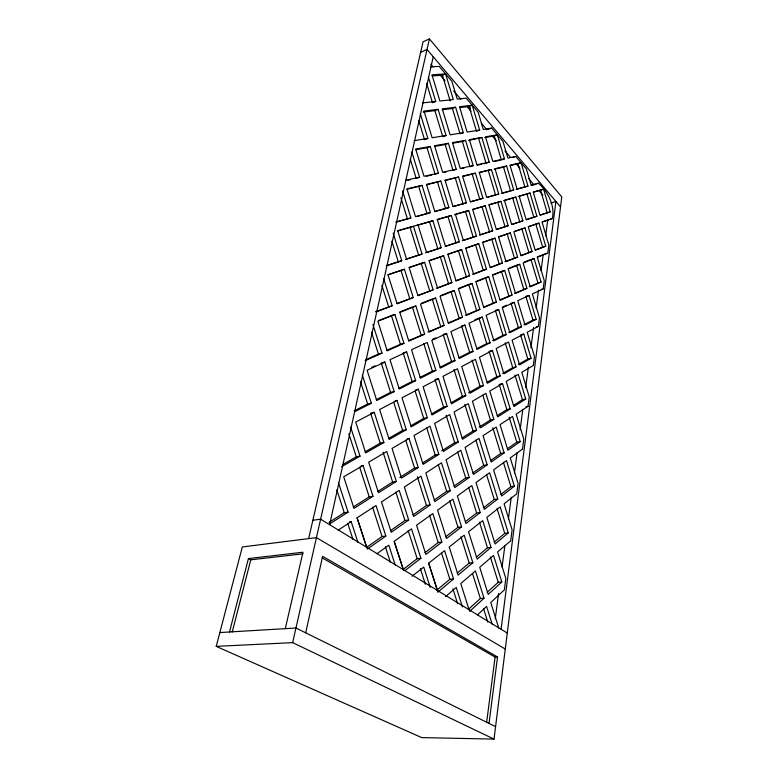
<?xml version="1.0" encoding="UTF-8"?>
<svg xmlns="http://www.w3.org/2000/svg" width="778" height="778" viewBox="0 0 778 778"><rect width="100%" height="100%" fill="white"/><g stroke="black" fill="none" stroke-linecap="round" stroke-linejoin="round"><path stroke-width="1.17" d="M505.272 649.037L316.432 537.637L242.318 546.953L216.226 646.372L421.744 737.602L494.02 739.1L561.774 196.883L429.427 38.9L423.076 41.798L308.642 538.619M489.031 723.414L497.541 657.002L322.617 556.338L305.686 632.815M501.1 629.266L555.92 201.453L550.921 203.048M486.668 722.208L495.09 657.079L322.102 557.826M527.98 406.408L529.254 396.945L521.805 372.273L533.309 365.514L534.476 356.509L527.202 332.264L538.357 326.42L539.465 317.794L532.366 293.967L543.19 288.969L544.26 280.693L537.306 257.275L547.819 253.054L548.85 245.119L542.052 222.08L552.273 218.579C555.229 205.946 548.12 191.903 538.493 183.2L531.17 185.183L526.385 168.952L515.726 156.407L507.898 158.099L502.938 141.363L491.667 128.098L483.294 129.459L478.139 112.188L466.207 98.145L457.231 99.127L451.882 81.282L439.23 66.393L430.594 66.889M495.255 618.802L498.581 593.517M502.063 567.026L504.922 545.349M508.404 518.858L511.263 497.181M514.423 473.102L517.117 452.631M520.132 429.748L522.826 409.277M525.675 387.6L528.369 367.128M530.907 347.863L533.601 327.392M536.139 308.127L538.512 290.058M541.05 270.793L543.112 255.145M545.65 235.87L547.702 220.223M329.629 524.683L433.22 56.745M216.226 646.372L292.645 642.638L429.427 38.9M285.283 628.643L302.982 552.234L248.425 558.565L229.491 631.979M232.262 631.95L250.769 559.82L302.934 553.829M477.507 614.844L486.581 606.402L492.153 624.131M469.679 611.352L484.023 598.243L475.446 570.935L460.771 583.529L469.183 610.117M501.829 581.983L488.224 594.411L479.715 567.269L493.544 555.404L501.829 581.983L498.251 582.275L487.154 592.35M468.687 609.135L480.376 598.506L484.023 598.243M445.493 596.638L456.239 587.419L462.424 606.937M438.899 591.29L453.555 578.958L444.588 550.639L428.659 563.184L437.849 591.98M472.859 562.718L458.116 575.117L449.217 546.992L464.213 535.186L472.859 562.718L469.231 563.058L457.211 573.123M491.054 547.401L477.157 559.1L468.58 531.744L482.71 520.618L491.054 547.401L487.485 547.78L476.331 557.116M508.238 532.94L495.109 543.997L486.834 517.38L500.176 506.867L508.238 532.94L504.728 533.338L494.195 542.169M437.003 590.045L449.869 579.27L453.555 578.958M412.029 576.274L423.728 567.065L430.205 587.332M404.9 570.634L420.917 558.283L411.513 528.884L394.174 541.352L403.442 570.128M441.885 542.11L425.877 554.461L416.551 525.267L432.84 513.558L441.885 542.11L438.209 542.519L424.983 552.672M461.607 526.891L446.543 538.512L437.576 510.154L452.893 499.145L461.607 526.891L457.999 527.328L445.716 536.762M480.201 512.556L465.993 523.506L457.357 495.936L471.789 485.56L480.201 512.556L476.642 513.013L465.244 521.766M497.755 499.009L484.344 509.357L476 482.535L489.634 472.732L497.755 499.009L494.254 499.486L483.683 507.606M514.346 486.211L501.664 495.994L493.602 469.873L506.497 460.615L514.346 486.211L510.913 486.697L500.906 494.38M403.014 569.545L417.183 558.672L420.917 558.283M377.029 553.673L388.806 545.213L395.253 565.168M522.534 449.081L510.261 457.902L518.09 483.488L516.757 493.806L504.076 503.804L512.109 529.857L510.689 540.875L497.58 551.942L505.836 578.501L504.368 589.86L490.762 602.512L498.805 628.177M367.352 549.083L385.859 536.081L375.978 505.505L357.063 517.847L366.827 547.838M408.683 520.025L391.256 532.278L381.473 501.927L399.202 490.373L408.683 520.025L404.959 520.511L390.4 530.703M430.117 504.951L413.75 516.466L404.346 487.009L420.986 476.165L430.117 504.951L426.451 505.467L412.933 514.929M450.268 490.782L434.873 501.606L425.829 473.005L441.476 462.803L450.268 490.782L446.669 491.307L434.124 500.089M469.26 477.429L454.751 487.631L446.037 459.837L460.78 450.219L469.26 477.429L465.721 477.964L454.07 486.124M487.184 464.816L473.491 474.454L465.079 447.418L479.005 438.335L487.184 464.816L483.702 465.38L472.907 472.936M504.134 452.903L491.181 462.015L483.06 435.69L496.218 427.112L504.134 452.903L500.701 453.467L490.49 460.615M520.181 441.622L507.917 450.248L500.06 424.613L512.527 416.483L520.181 441.622L516.806 442.196L507.344 448.828M366.457 547.469L382.076 536.538L385.859 536.081M338.245 530.11L351.189 521.668L357.977 542.451M329.882 523.759L348.087 512.167L338.391 482.438M373.002 496.296L353.99 508.404L343.701 476.797L363.044 465.448L373.002 496.296L369.239 496.86L353.193 507.042M396.342 481.436L378.526 492.775L368.655 462.151L386.773 451.522L396.342 481.436L392.637 482.02L377.748 491.463M418.243 467.49L401.516 478.139L392.044 448.429L409.043 438.452L418.243 467.49L414.596 468.093L399.795 477.478M438.831 454.371L423.106 464.388L413.984 435.554L429.971 426.169L438.831 454.371L435.242 454.994L422.435 463.124M458.232 442.021L443.411 451.464L434.63 423.436L449.694 414.596L458.232 442.021L454.702 442.653L441.816 450.822M476.535 430.36L462.55 439.269L454.08 412.019L468.288 403.675L476.535 430.36L473.063 431.002L462.035 437.995M493.836 419.342L480.619 427.764L472.431 401.244L485.871 393.367L493.836 419.342L490.422 419.994L479.199 427.112M510.222 408.917L497.696 416.891L489.79 391.062L502.51 383.593L510.222 408.917L506.857 409.568L497.191 415.695M525.743 399.026L513.879 406.583L506.225 381.414L518.284 374.344L525.743 399.026L522.437 399.678L513.509 405.348M329.055 522.349L344.265 512.702L348.087 512.167M341.523 466.751L360.039 456.151L350.654 427.093M383.894 442.507L365.689 452.922L355.731 422.026L374.247 412.33L383.894 442.507L380.209 443.197L364.999 451.872M406.272 429.709L389.185 439.482L379.625 409.52L396.994 400.427L406.272 429.709L402.634 430.409L388.533 438.452M427.307 417.669L411.241 426.859L402.041 397.782L418.37 389.233L427.307 417.669L423.728 418.379L410.638 425.838M447.117 406.34L431.985 414.995L423.125 386.744L438.51 378.691L447.117 406.34L443.596 407.05L431.459 413.974M465.808 395.642L451.522 403.811L442.983 376.348L457.493 368.753L465.808 395.642L462.346 396.362L451.094 402.78M483.469 385.538L469.97 393.26L461.724 366.535L475.436 359.358L483.469 385.538L480.065 386.258L468.609 392.793M500.186 375.969L487.407 383.282L479.442 357.267L492.416 350.47L500.186 375.969L496.831 376.698L486.97 382.319M516.028 366.905L503.92 373.839L496.208 348.486L508.511 342.048L516.028 366.905L512.731 367.634L502.607 373.411M531.073 358.298L519.568 364.882L512.109 340.161L523.788 334.054L531.073 358.298L527.824 359.028L518.381 364.405M342.894 464.476L356.295 456.832L360.039 456.151M354.116 410.91L367.663 404.035L371.339 403.237L362.276 374.899M376.173 399.717L390.585 392.404L394.193 391.597L384.838 362.071L382.134 362.723M398.754 388.251L412.126 381.463L415.685 380.666L406.68 351.987L404.015 352.648M420.013 377.456L432.403 371.164L435.913 370.367L427.229 342.495L411.533 349.75L420.46 378.234L435.913 370.367M440.056 367.284L451.541 361.449L454.994 360.652L446.621 333.548L443.178 334.414L451.541 361.449M458.991 357.676L469.63 352.278L473.024 351.471L464.933 325.097L461.539 325.963L469.63 352.278M476.681 348.7L486.736 343.584L490.082 342.787L482.253 317.093L480.036 317.667M492.62 340.599L502.958 335.357L506.245 334.559L498.669 309.518L495.392 310.373L502.958 335.357M508.724 332.43L518.352 327.538L521.591 326.75L514.248 302.331L512.099 302.885M523.827 324.757L532.979 320.118L536.168 319.33L529.05 295.494L525.87 296.33L532.979 320.118M354.71 411.708L371.339 403.237M394.193 391.597L376.737 400.485L367.099 370.26L384.838 362.071M415.685 380.666L399.27 389.019L390.002 359.689L406.68 351.987M454.994 360.652L440.416 368.072L431.809 340.385L446.621 333.548M473.024 351.471L459.244 358.483L450.939 331.554L464.933 325.097M490.082 342.787L477.04 349.429L469.017 323.21L482.253 317.093M506.245 334.559L493.884 340.852L486.124 315.314L498.669 309.518M521.591 326.75L509.862 332.721L502.335 307.825L514.248 302.331M536.168 319.33L525.024 325L517.73 300.716L529.05 295.494M371.816 367.284L374.957 365.835M432.568 339.305L435.748 337.837M474.833 319.836L477.896 318.426M502.325 307.174L506.673 305.171M420.655 52.32L427.034 49.452L560.53 206.89M365.738 359.737L378.419 354.068L382.017 353.173L372.895 324.377M386.763 350.343L400.417 344.246L403.967 343.351L394.884 314.438L378.546 320.536M408.469 340.647L424.623 334.102L415.87 306.017L413.546 306.658M427.861 331.992L444.092 325.389L435.651 298.071L433.365 298.703M448.264 322.88L462.492 317.152L454.342 290.573L452.086 291.205M465.273 315.275L479.9 309.362L472.013 283.474L469.805 284.096M483.624 307.086L496.393 301.981L488.759 276.754L485.491 277.678L493.116 302.846M500.079 299.734L512.041 294.969L504.65 270.384L492.562 274.848M514.394 293.345L526.91 288.317L519.743 264.326L516.563 265.23L523.73 289.173M529.235 286.712L541.05 281.986L534.097 258.559L532.016 259.162M365.145 360.72L382.017 353.173M403.967 343.351L387.201 350.849L377.855 321.275L394.884 314.438M424.623 334.102L408.839 341.163L399.834 312.445L415.87 306.017M444.092 325.389L429.213 332.05L420.538 304.14L435.651 298.071M462.492 317.152L448.429 323.444L440.056 296.301L454.342 290.573M479.9 309.362L466.596 315.314L458.505 288.901L472.013 283.474M496.393 301.981L483.78 307.621L475.961 281.899L488.759 276.754M512.041 294.969L500.079 300.327L492.503 275.256L504.65 270.384M526.91 288.317L515.542 293.403L508.199 268.955L519.743 264.326M541.05 281.986L530.236 286.829L523.117 262.964L534.097 258.559M432.179 75.972L442.429 75.242L445.599 73.891L453.311 99.555L439.881 101.014L431.965 74.834L445.599 73.891M433.589 102.356L435.738 101.471L428.425 77.285M434.902 110.651L438.121 109.348L446.037 135.498L442.799 136.743L434.902 110.651L423.115 112.1M442.381 109.737L452.436 108.502L455.616 107.228L463.27 132.707L461.15 133.515M399.532 312.134L412.389 306.979L421.122 334.997M421.394 303.362L432.228 299.024L440.659 326.274M441.048 295.494L450.968 291.517L459.108 318.037M458.271 288.589L468.696 284.408L476.564 310.237M475.864 281.539L484.422 278.106M508.151 268.604L515.513 265.648M524.362 262.108L530.975 259.453L537.919 282.832M537.365 256.896L546.798 253.346M470.573 108.2L469.085 106.46L476.496 131.249L479.637 130.052L472.217 105.215L469.085 106.46L459.827 107.597M420.305 113.685L427.851 138.445L424.574 139.719L418.749 120.629M376.017 311.978L392.151 305.725L383.651 278.67M413.235 297.556L397.13 303.799L388.047 274.838L404.414 269.237L413.235 297.556L396.838 303.537M433.113 289.844L417.922 295.737L409.179 267.603L424.603 262.312L433.113 289.844L417.718 295.455M451.882 282.57L437.537 288.132L429.106 260.776L443.674 255.787L451.882 282.57L436.341 288.249M469.64 275.684L456.073 280.946L447.924 254.328L461.704 249.612L469.64 275.684L455.85 280.693M486.464 269.159L473.608 274.148L465.721 248.231L478.781 243.757L486.464 269.159L472.45 274.264M502.423 262.974L490.218 267.71L482.593 242.454L494.983 238.204L502.423 262.974L490.305 267.35M517.584 257.1L505.992 261.593L498.601 236.969L510.368 232.933L517.584 257.1L504.893 261.7M532.006 251.508L520.978 255.787L513.811 231.756L524.994 227.925L532.006 251.508L521.134 255.417M545.728 246.188L535.225 250.253L528.272 226.806L538.93 223.15L545.728 246.188L535.283 249.942M375.677 311.725L392.151 305.725M415.744 149.707L427.015 147.732L430.292 146.478L438.413 173.144L436.225 173.932M434.756 146.371L445.162 144.543L448.4 143.317L456.248 169.283L454.089 170.061M489.595 128.885L491.667 128.098M462.375 141.528L465.555 140.322L473.16 165.617L469.97 166.764L462.375 141.528L452.806 143.201M468.492 140.448L481.854 137.473L489.216 162.145L487.125 162.894M494.244 135.926L497.337 134.779L504.484 158.838L501.382 159.947L494.244 135.926L484.743 137.599M411.825 151.963L419.575 177.219L416.23 178.434L410.259 158.965M407.05 189.297L422.084 185.407L430.429 212.608L415.491 216.663L406.923 188.879L422.084 185.407M426.49 184.824L440.844 181.109L448.906 207.58L434.708 211.655M512.663 157.496L515.726 156.407M445.142 180.535L458.602 177.044L466.392 202.815L453.088 206.647M462.852 176.47L475.436 173.183L482.982 198.302L470.534 201.891M479.355 172.677L491.424 169.516L498.737 194.014L496.636 194.714M503.522 167.124L506.624 166.035L513.723 189.939L510.611 190.98L503.522 167.124L494.195 169.264M510.261 165.578L521.085 162.719L527.98 186.059L516.164 189.462M387.823 274.78L404.414 269.237M409.034 267.515L424.603 262.312M429.067 260.659L443.674 255.787M447.758 254.26L461.704 249.612M465.701 248.124L478.781 243.757M482.73 242.289L494.983 238.204M498.62 236.852L510.368 232.933M515.143 231.192L524.994 227.925M528.379 226.661L538.93 223.15M542.412 221.856L552.273 218.579M396.099 222.177L410.881 217.918L402.547 190.931M416.716 216.556L429.31 212.978M536.47 183.871L538.493 183.2M397.665 230.949L413.468 226.281L422.046 254.027L406.544 259.123L397.723 230.765L432.918 220.728L441.194 247.715L426.558 252.539L418.058 224.968M416.959 225.445L432.918 220.728M437.168 219.678L451.308 215.487L459.312 241.754L445.463 246.315L437.255 219.493L451.308 215.487M454.352 214.767L468.726 210.517L476.467 236.113L463.348 240.421L455.412 214.32L468.726 210.517M472.829 209.496L485.239 205.81L492.737 230.755L480.298 234.849L472.616 209.408L485.239 205.81M489.022 204.877L500.925 201.337L508.19 225.669L496.374 229.559L488.934 204.76L500.925 201.337M503.58 200.724L515.843 197.087L522.894 220.826L511.652 224.531L504.436 200.335L515.843 197.087M387.24 265.415L401.759 260.708L393.172 233.147M405.309 259.473L422.046 254.027M425.42 252.85L441.194 247.715M445.317 246.305L459.312 241.754M462.249 240.733L476.467 236.113M479.316 235.112L492.737 230.755M496.413 229.491L508.19 225.669M511.885 224.395L522.894 220.826M526.298 219.649L536.888 216.216L530.042 193.032L519.179 196.134L526.181 219.746L536.888 216.216M540.379 215.02L550.221 211.83L543.569 189.171L533.222 192.127L540.02 215.185L550.221 211.83M386.326 265.784L401.759 260.708M518.265 196.533L530.042 193.032M533.63 192.137L543.569 189.171M396.119 221.944L410.881 217.918M448.906 207.58L434.785 211.422L426.509 184.396L440.844 181.109M466.392 202.815L453.02 206.452L445.026 180.156L458.602 177.044M482.982 198.302L470.301 201.755L462.56 176.129L475.436 173.183M498.737 194.014L486.697 197.291L479.199 172.317L491.424 169.516M513.723 189.939L502.267 193.051L494.993 168.7L506.624 166.035M527.98 186.059L517.069 189.025L510.018 165.257L521.085 162.719M487.894 197.165L495.586 195.074L488.273 170.625M501.421 193.479L509.464 191.291M531.267 185.349L535.468 184.201M541.099 289.523L543.19 288.969M536.227 326.935L538.357 326.42M521.62 334.569L523.788 334.054M490.189 350.985L492.416 350.47M434.999 379.469L438.51 378.691M415.705 389.817L418.37 389.233M405.435 180.282L419.575 177.219M438.413 173.144L424.01 176.256L415.676 149.026L430.292 146.478M456.248 169.283L442.614 172.23L434.562 145.729L448.4 143.317M473.16 165.617L460.236 168.418L452.436 142.607L465.555 140.322M489.216 162.145L476.943 164.8L469.397 139.651L481.854 137.473M504.484 158.838L492.814 161.367L485.491 136.84L497.337 134.779M407.964 180.233L410.327 179.718M426.237 176.266L431.79 175.06M443.898 172.424L446.173 171.938M461.724 168.554L464.077 168.048M477.118 165.208L481.601 164.246M483.838 163.759L486.075 163.273L478.713 138.659M494.361 161.464L500.215 160.2M395.185 400.806L396.994 400.427M500.273 384.069L502.51 383.593M371.485 412.904L374.247 412.33M525.84 406.787L528.038 406.369L516.164 414.11L523.798 439.23L522.466 449.13M407.225 438.792L409.043 438.452M361.167 465.769L363.044 465.448M486.464 129.625L488.565 129.274M414.217 140.653L427.851 138.445M446.037 135.498L432.13 137.755L424.01 111.05L438.121 109.348M463.27 132.707L450.092 134.837L442.244 108.842L455.616 107.228M479.637 130.052L467.121 132.075L459.526 106.751L472.217 105.215M312.863 520.268L320.614 519.189L507.275 633.039M349.283 521.931L351.189 521.668M422.678 102.891L435.738 101.471M219.853 632.553L295.961 628.011L495.576 726.652M495.09 657.079L497.541 657.002M292.645 642.638L494.02 739.1M248.425 558.565L250.769 559.82M430.798 64.175L433.161 66.937M440.27 75.233L444.997 80.766M453.681 90.909L460.78 99.205M467.092 106.576L471.03 111.186M481.29 123.167L486.814 129.625M492.338 136.072L496.276 140.682M504.961 150.825L510.475 157.273M515.999 163.73L519.947 168.33M528.622 178.473L534.146 184.931M538.882 190.454L542.83 195.064M357.063 517.847L366.992 547.975M394.174 541.352L403.588 570.206M336.816 489.907L344.265 512.702M347.737 523.331L353.008 539.455M428.659 563.184L437.985 592.068M348.826 433.706L356.295 456.832M359.66 467.238L369.239 496.86M372.574 507.178L382.076 536.538M385.373 546.749L390.381 562.231M360.428 381.424L367.663 404.035M370.571 413.099L380.209 443.197M383.087 452.183L392.637 482.02M395.856 492.066L404.959 520.511M408.149 530.47L417.183 558.672M420.344 568.553L425.381 584.268M371.495 332.245L378.419 354.068M381.239 362.947L390.585 392.404M393.726 402.323L402.634 430.409M405.776 440.29L414.596 468.093M417.339 476.739L426.451 505.467M429.534 515.182L438.209 542.519M441.622 553.294L449.869 579.27M452.913 588.858L457.639 603.747M381.891 285.351L388.611 306.717M391.344 315.411L400.417 344.246M403.13 352.862L412.126 381.463M415.17 391.149L423.728 418.379M426.752 427.978L435.242 454.994M438.238 464.515L446.669 491.307M449.655 500.799L457.999 527.328M460.955 536.742L469.231 563.058M472.528 573.542L480.376 598.506M483.634 608.853L487.806 622.118M391.859 241.17L398.287 261.778M400.942 270.287L409.753 298.538M423.738 343.37L432.403 371.164M435.359 380.627L443.596 407.05M446.173 415.287L454.702 442.653M457.6 451.96L465.721 477.964M468.599 487.203L476.642 513.013M479.501 522.174L487.485 547.78M490.344 556.912L498.251 582.275M400.894 197.758L407.487 219.075M410.064 227.409L418.632 255.087M421.19 263.363L429.689 290.816M454.041 369.531L462.346 396.362M464.826 404.375L473.063 431.002M475.883 440.105L483.702 465.38M486.493 474.415L494.254 499.486M497.035 508.452L504.728 533.338M418.739 186.603L427.073 213.736M429.563 221.847L437.839 248.766M440.309 256.808L448.517 283.532M472.042 360.136L480.065 386.258M482.807 395.195L490.422 419.994M492.805 427.735L500.701 453.467M503.424 462.317L510.913 486.697M427.015 147.732L435.126 174.33M437.547 182.285L445.599 208.689M448.011 216.576L455.996 242.785M458.388 250.623L466.323 276.637M478.917 317.959L486.736 343.584M489.07 351.248L496.831 376.698M499.155 384.303L506.857 409.568M509.162 417.115L516.806 442.196M426.607 83.265L432.519 102.793M445.162 144.543L453.01 170.45M455.354 178.191L463.143 203.904M465.477 211.597L473.209 237.125M475.514 244.759L483.196 270.102M505.223 342.826L512.731 367.634M514.978 375.045L522.437 399.678M442.429 75.242L450.131 100.848M452.436 108.502L460.09 133.923M472.246 174.311L479.783 199.372M482.039 206.87L489.527 231.756M491.764 239.196L499.204 263.907M501.431 271.298L508.812 295.834M511.02 303.167L518.352 327.538M520.54 334.822L527.824 359.028M497.774 202.377L505.029 226.651M507.198 233.906L514.414 258.024M512.731 198.108L519.772 221.798M521.882 228.888L528.875 252.422M518.031 163.788L524.917 187.08M526.978 194.043L533.815 217.179M535.867 224.093L542.655 247.083M540.554 190.163L547.206 212.773"/></g></svg>
